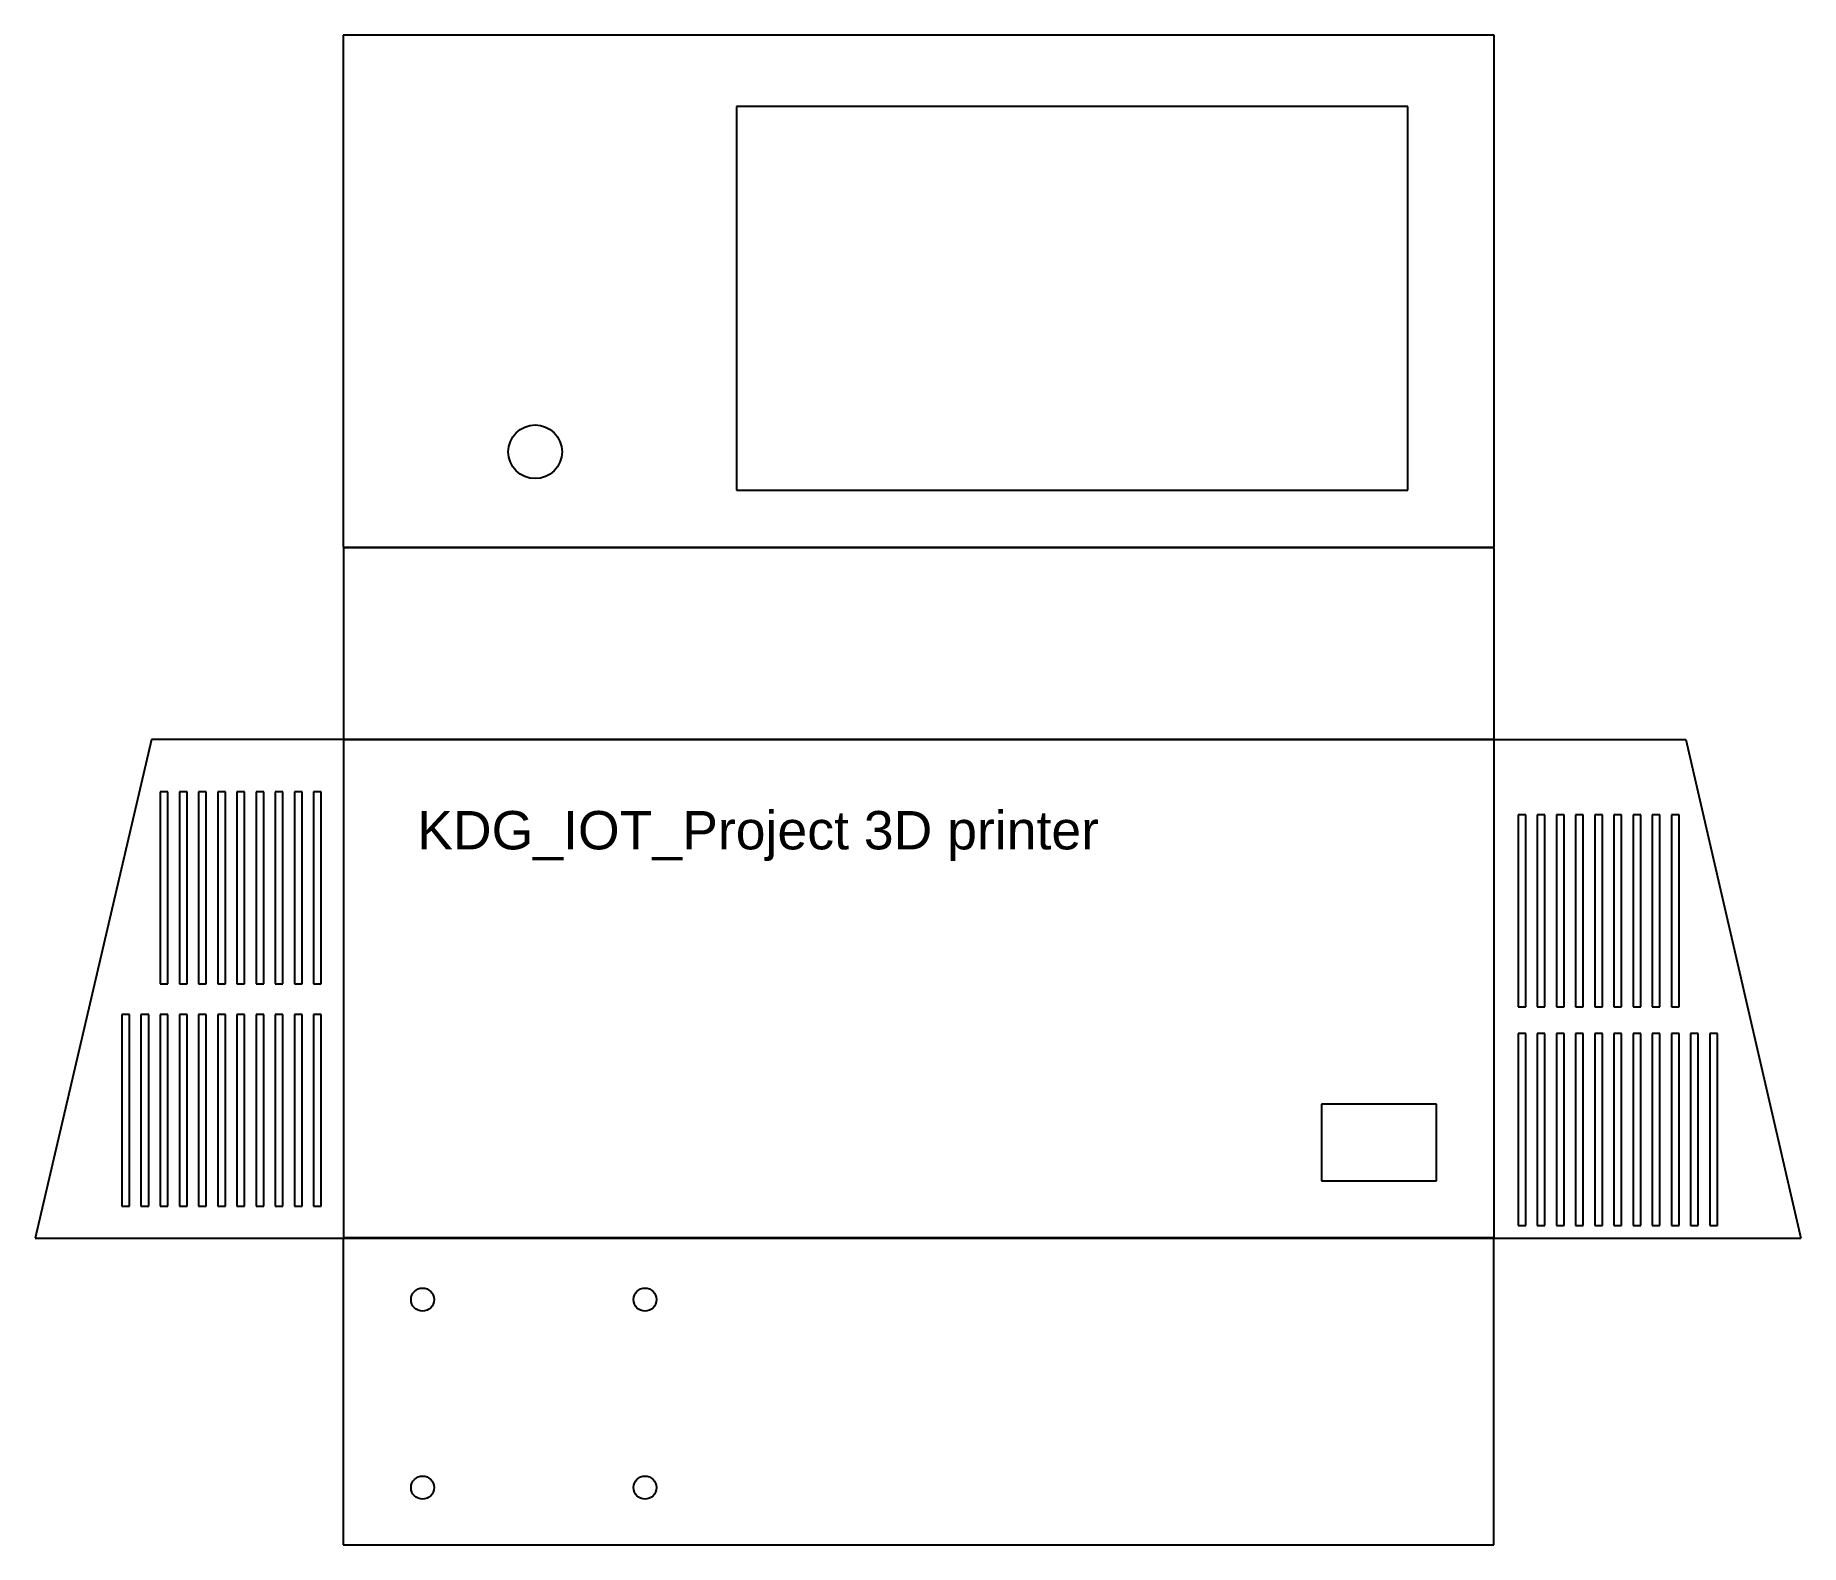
# Model space of a CAD drawing. Header units: millimetres. Extents: x 30 to 491, y -421 to -28.
import ezdxf

# ---------------------------------------------------------------- set-up
doc = ezdxf.new("R2010")
doc.units = ezdxf.units.MM
doc.layers.get('0').update_dxf_attribs({"lineweight": 25})
doc.styles.add('textstyle11', font='')
doc.styles.get('textstyle11').set_extended_font_data('Arial')

msp = doc.modelspace()

# ---------------------------------------------------------------- linework, layer by layer
for p, q in [((410.75, -27.81), (110.75, -27.81)), ((110.75, -27.81), (110.75, -161.23)), ((410.75, -161.23), (410.75, -27.81)), ((388.26, -46.37), (213.26, -46.37)), ((213.26, -46.37), (213.26, -146.37)), ((388.26, -146.37), (388.26, -46.37)), ((213.26, -146.37), (388.26, -146.37)), ((110.75, -161.23), (410.75, -161.23)), ((410.76, -161.37), (110.76, -161.37)), ((110.76, -161.37), (110.76, -211.37)), ((410.76, -211.37), (410.76, -161.37)), ((60.76, -211.37), (30.45, -341.29)), ((110.76, -211.37), (60.76, -211.37)), ((410.76, -211.37), (110.76, -211.37)), ((110.76, -211.37), (110.76, -341.37)), ((110.76, -211.37), (410.76, -211.37)), ((410.76, -341.37), (410.76, -211.37)), ((410.76, -211.37), (460.76, -211.37)), ((460.76, -211.37), (490.69, -341.37)), ((65, -225), (63, -225)), ((63, -225), (63, -275)), ((65, -275), (65, -225)), ((70, -225), (68, -225)), ((68, -225), (68, -275)), ((70, -275), (70, -225)), ((75, -225), (73, -225)), ((73, -225), (73, -275)), ((75, -275), (75, -225)), ((80, -225), (78, -225)), ((78, -225), (78, -275)), ((80, -275), (80, -225)), ((85, -225), (83, -225)), ((83, -225), (83, -275)), ((85, -275), (85, -225)), ((90, -225), (88, -225)), ((88, -225), (88, -275)), ((90, -275), (90, -225)), ((95, -225), (93, -225)), ((93, -225), (93, -275)), ((95, -275), (95, -225)), ((100, -225), (98, -225)), ((98, -225), (98, -275)), ((100, -275), (100, -225)), ((105, -225), (103, -225)), ((103, -225), (103, -275)), ((105, -275), (105, -225)), ((419, -231), (417, -231)), ((417, -231), (417, -281)), ((419, -281), (419, -231)), ((424, -231), (422, -231)), ((422, -231), (422, -281)), ((424, -281), (424, -231)), ((429, -231), (427, -231)), ((427, -231), (427, -281)), ((429, -281), (429, -231)), ((434, -231), (432, -231)), ((432, -231), (432, -281)), ((434, -281), (434, -231)), ((439, -231), (437, -231)), ((437, -231), (437, -281)), ((439, -281), (439, -231)), ((444, -231), (442, -231)), ((442, -231), (442, -281)), ((444, -281), (444, -231)), ((449, -231), (447, -231)), ((447, -231), (447, -281)), ((449, -281), (449, -231)), ((454, -231), (452, -231)), ((452, -231), (452, -281)), ((454, -281), (454, -231)), ((459, -231), (457, -231)), ((457, -231), (457, -281)), ((459, -281), (459, -231)), ((63, -275), (65, -275)), ((68, -275), (70, -275)), ((73, -275), (75, -275)), ((78, -275), (80, -275)), ((83, -275), (85, -275)), ((88, -275), (90, -275)), ((93, -275), (95, -275)), ((98, -275), (100, -275)), ((103, -275), (105, -275)), ((55, -283), (53, -283)), ((53, -283), (53, -333)), ((55, -333), (55, -283)), ((60, -283), (58, -283)), ((58, -283), (58, -333)), ((60, -333), (60, -283)), ((65, -283), (63, -283)), ((63, -283), (63, -333)), ((65, -333), (65, -283)), ((70, -283), (68, -283)), ((68, -283), (68, -333)), ((70, -333), (70, -283)), ((75, -283), (73, -283)), ((73, -283), (73, -333)), ((75, -333), (75, -283)), ((80, -283), (78, -283)), ((78, -283), (78, -333)), ((80, -333), (80, -283)), ((85, -283), (83, -283)), ((83, -283), (83, -333)), ((85, -333), (85, -283)), ((90, -283), (88, -283)), ((88, -283), (88, -333)), ((90, -333), (90, -283)), ((95, -283), (93, -283)), ((93, -283), (93, -333)), ((95, -333), (95, -283)), ((100, -283), (98, -283)), ((98, -283), (98, -333)), ((100, -333), (100, -283)), ((105, -283), (103, -283)), ((103, -283), (103, -333)), ((105, -333), (105, -283)), ((417, -281), (419, -281)), ((422, -281), (424, -281)), ((427, -281), (429, -281)), ((432, -281), (434, -281)), ((437, -281), (439, -281)), ((442, -281), (444, -281)), ((447, -281), (449, -281)), ((452, -281), (454, -281)), ((457, -281), (459, -281)), ((419, -288), (417, -288)), ((417, -288), (417, -338)), ((419, -338), (419, -288)), ((424, -288), (422, -288)), ((422, -288), (422, -338)), ((424, -338), (424, -288)), ((429, -288), (427, -288)), ((427, -288), (427, -338)), ((429, -338), (429, -288)), ((434, -288), (432, -288)), ((432, -288), (432, -338)), ((434, -338), (434, -288)), ((439, -288), (437, -288)), ((437, -288), (437, -338)), ((439, -338), (439, -288)), ((444, -288), (442, -288)), ((442, -288), (442, -338)), ((444, -338), (444, -288)), ((449, -288), (447, -288)), ((447, -288), (447, -338)), ((449, -338), (449, -288)), ((454, -288), (452, -288)), ((452, -288), (452, -338)), ((454, -338), (454, -288)), ((459, -288), (457, -288)), ((457, -288), (457, -338)), ((459, -338), (459, -288)), ((464, -288), (462, -288)), ((462, -288), (462, -338)), ((464, -338), (464, -288)), ((469, -288), (467, -288)), ((467, -288), (467, -338)), ((469, -338), (469, -288)), ((395.76, -306.37), (365.76, -306.37)), ((365.76, -306.37), (365.76, -326.37)), ((395.76, -326.37), (395.76, -306.37)), ((365.76, -326.37), (395.76, -326.37)), ((53, -333), (55, -333)), ((58, -333), (60, -333)), ((63, -333), (65, -333)), ((68, -333), (70, -333)), ((73, -333), (75, -333)), ((78, -333), (80, -333)), ((83, -333), (85, -333)), ((88, -333), (90, -333)), ((93, -333), (95, -333)), ((98, -333), (100, -333)), ((103, -333), (105, -333)), ((417, -338), (419, -338)), ((422, -338), (424, -338)), ((427, -338), (429, -338)), ((432, -338), (434, -338)), ((437, -338), (439, -338)), ((442, -338), (444, -338)), ((447, -338), (449, -338)), ((452, -338), (454, -338)), ((457, -338), (459, -338)), ((462, -338), (464, -338)), ((467, -338), (469, -338)), ((30.45, -341.29), (110.45, -341.29)), ((410.69, -341.23), (110.69, -341.23)), ((110.69, -341.23), (110.69, -421.23)), ((110.76, -341.37), (410.76, -341.37)), ((410.69, -421.23), (410.69, -341.23)), ((410.69, -341.37), (490.69, -341.37)), ((110.69, -421.23), (410.69, -421.23))]:
    msp.add_line(p, q)
for centre, radius in [((160.76, -136.37), 7), ((131.4, -357.34), 3), ((189.4, -357.34), 3), ((131.4, -406.34), 3), ((189.4, -406.34), 3)]:
    msp.add_circle(centre, radius)

# ---------------------------------------------------------------- texts
at = {"insert": (130, -230), "char_height": 10, "attachment_point": 1, "style": 'textstyle11'}
msp.add_mtext('KDG_IOT_Project 3D printer', dxfattribs=at)

doc.saveas('drawing.dxf')
